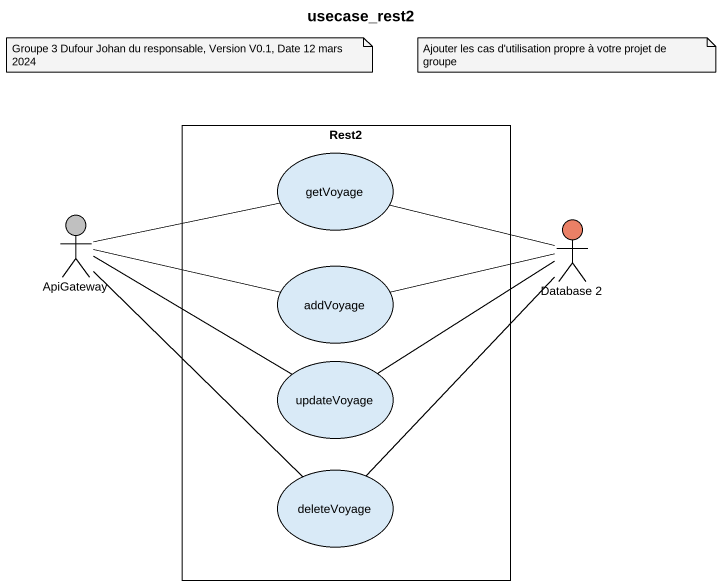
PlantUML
@startuml
title usecase_rest2
rectangle Rest2 {
  usecase getVoyage
  usecase addVoyage
  usecase updateVoyage
  usecase deleteVoyage
}
actor ApiGateway #C0C0C0
actor "Database 2" as Database_2 #EA8066
getVoyage -right- Database_2
ApiGateway -right- getVoyage
ApiGateway -right- addVoyage
ApiGateway -right- updateVoyage
ApiGateway -- deleteVoyage
addVoyage -right- Database_2
updateVoyage -right- Database_2
deleteVoyage -up- Database_2
note as N1
  Groupe 3 Dufour Johan du responsable, Version V0.1, Date 12 mars 2024
end note
note as N2
  Ajouter les cas d'utilisation propre à votre projet de groupe
end note
@enduml
